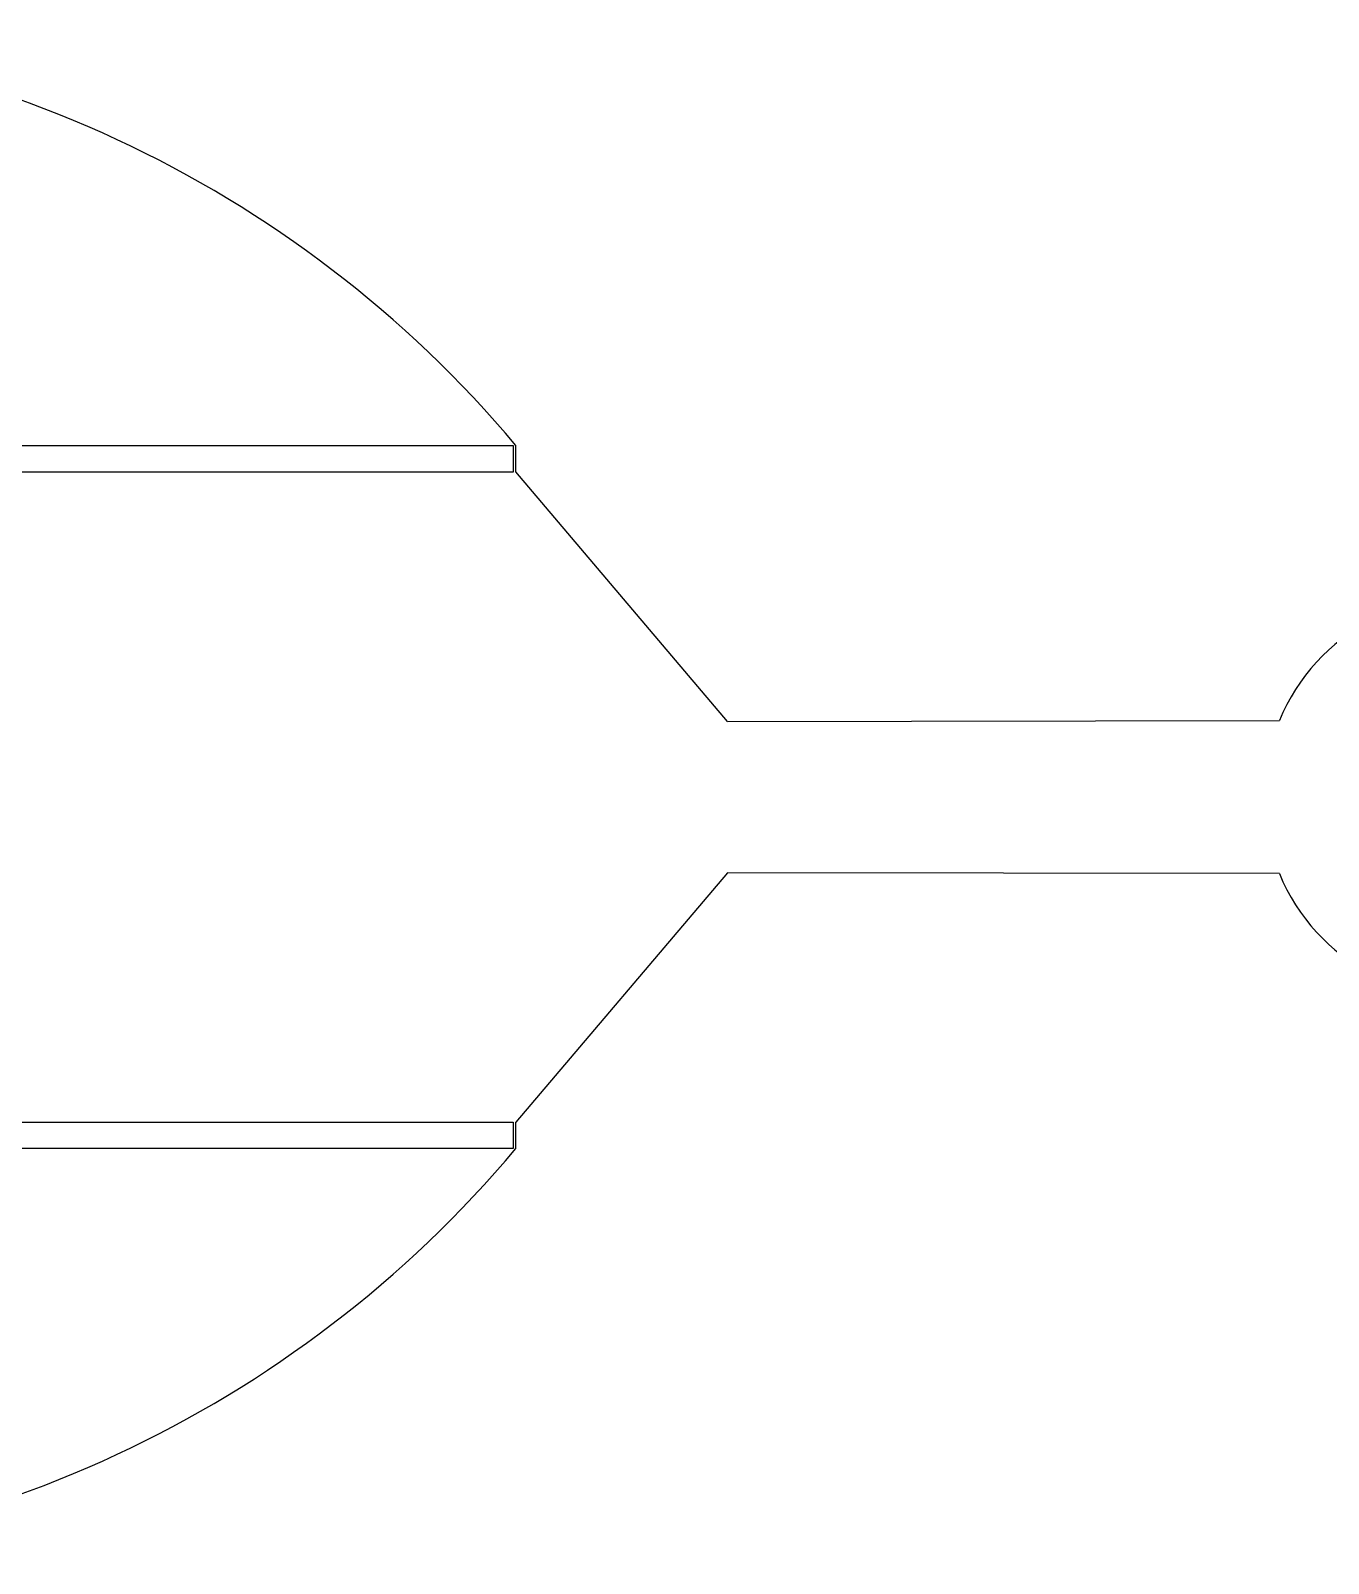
# Model space of a CAD drawing. Header units: millimetres. Extents: x 2102 to 86502, y 1818 to 64568.
# Drawn here: x 28297 to 33164, y 6500 to 12249 of the extents above; entities that cross this region are included whole.
import ezdxf

# ---------------------------------------------------------------- set-up
doc = ezdxf.new("R2010")
doc.units = ezdxf.units.MM
doc.layers.add('Layer-2', color=3, linetype='Continuous')

msp = doc.modelspace()

# ---------------------------------------------------------------- linework, layer by layer
at = {"layer": 'Layer-2'}
for p, q in [((23477.2, 10693.4), (30107.2, 10692.4)), ((30107.2, 10692.4), (30107.2, 10593.4)), ((30117.2, 10593.8), (30117.2, 10692.9)), ((30107.2, 10593.4), (23477.2, 10593.4)), ((30910.2, 9658), (30117.2, 10593.8)), ((30910.2, 9658), (32980.7, 9661)), ((30910.2, 9090.3), (30117.2, 8155.1)), ((32980.7, 9087.3), (30910.2, 9090.3)), ((23477.2, 8155.7), (30107.2, 8154.7)), ((30107.2, 8154.7), (30107.2, 8055.7)), ((30117.2, 8056.1), (30117.2, 8155.1)), ((30107.2, 8055.7), (23477.2, 8055.7))]:
    msp.add_line(p, q, dxfattribs=at)
for centre, radius, start, end in [((26776.8, 7885.2), 4363.6, 40.04758, 139.95242), ((33673.7, 9374.1), 750, 202.48715, 157.50991), ((26776.8, 10864.4), 4364, 220.05287, 319.94536)]:
    msp.add_arc(centre, radius, start, end, dxfattribs=at)

doc.saveas('drawing.dxf')
